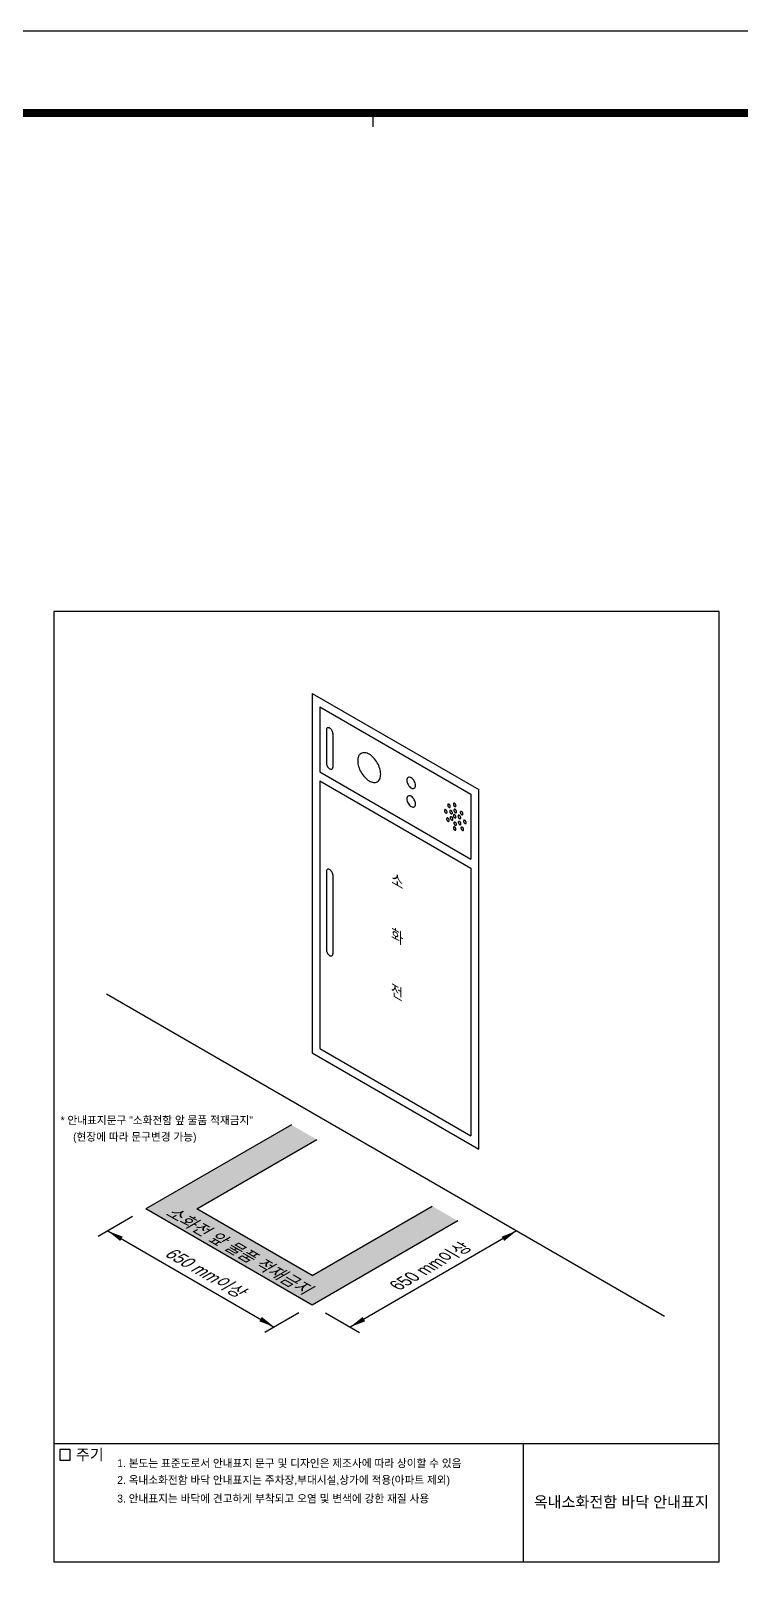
# Model space of a CAD drawing. Header units: millimetres. Extents: x 0 to 42050, y 0 to 29700.
# Drawn here: x 15131 to 24196, y 10021 to 29700 of the extents above; entities that cross this region are included whole.
import ezdxf
from ezdxf.enums import TextEntityAlignment as Align

# ---------------------------------------------------------------- set-up
doc = ezdxf.new("R2010")
doc.units = ezdxf.units.MM
doc.header["$LTSCALE"] = 50
for name, color, linetype in [('DIM', 7, 'Continuous'), ('FON-T', 2, 'Continuous'), ('FONT', 3, 'Continuous'), ('FORM', 4, 'Continuous'), ('PIPE', 3, 'Continuous'), ('PV-451', 7, 'Continuous'), ('TEXT', 2, 'Continuous'), ('XR-SHEET-SHT', 5, 'Continuous')]:
    doc.layers.add(name, color=color, linetype=linetype)
doc.layers.add('XR-SHEET-TEMP', color=171, linetype='Continuous', plot=False)
doc.styles.add('돋움', font='')
doc.styles.get('돋움').set_extended_font_data('Dotum')

# ---------------------------------------------------------------- blocks, each defined once
blk = doc.blocks.new('XR-SHEET')
at = {"layer": 'XR-SHEET-SHT', "color": 5}
blk.add_lwpolyline([(0, 594), (841, 594), (841, 0), (0, 0)], close=True, dxfattribs=at)
at = {"layer": 'XR-SHEET-SHT', "color": 5, "const_width": 2}
blk.add_lwpolyline([(46.5, 573), (819.5, 573), (819.5, 21), (46.5, 21)], close=True, dxfattribs=at)
at = {"layer": 'XR-SHEET-TEMP'}
blk.add_line((390, 573), (390, 569.5), dxfattribs=at)

msp = doc.modelspace()

# ---------------------------------------------------------------- hatches: boundary and pattern name
at = {"layer": 'PV-451'}
h = msp.add_hatch(color=1, dxfattribs=at)
h.dxf.hatch_style = 1
h.paths.add_polyline_path([(20589, 14495), (20261, 14684), (18727, 13798), (17254, 14648), (18788, 15534), (18461, 15723), (16599, 14648), (18727, 13420)])

# ---------------------------------------------------------------- linework, layer by layer
at = {"layer": 'DIM'}
msp.add_line((16097, 17395), (23229, 13277), dxfattribs=at)
at = {"layer": 'FORM'}
for p, q in [((23927, 22281), (15427, 22281)), ((15427, 22281), (15427, 10141)), ((23927, 10141), (23927, 22281)), ((15427, 11652), (23927, 11652)), ((21427, 10141), (21427, 11652)), ((15427, 10141), (23927, 10141)), ((15427, 10141), (23927, 10141)), ((15427, 10141), (23927, 10141))]:
    msp.add_line(p, q, dxfattribs=at)
msp.add_lwpolyline([(15634, 11574), (15501, 11574), (15501, 11441), (15634, 11441)], close=True, dxfattribs=at)
at = {"layer": 'PIPE', "color": 4, "extrusion": (0, -1, -2.22045e-16)}
for p, q in [((18727, 21235), (18727, 16642)), ((18727, 21235), (20855, 20006)), ((18825, 21065), (20756, 19949)), ((18825, 21065), (18825, 20233)), ((18910, 20772), (18910, 20339)), ((18992, 20724), (18992, 20292)), ((18825, 20233), (20756, 19118)), ((18825, 20120), (18825, 16699)), ((18825, 20120), (20756, 19004)), ((20756, 19949), (20756, 19118)), ((20854, 20006), (20854, 15414)), ((18910, 18963), (18910, 17953)), ((18992, 18916), (18992, 17906)), ((20756, 19004), (20756, 15584)), ((18727, 16642), (20855, 15413)), ((18825, 16699), (20756, 15584))]:
    msp.add_line(p, q, dxfattribs=at)
at = {"layer": 'PIPE', "color": 4}
for points in [[(18992, 20724, 0.067276), (18987, 20745, 0.057314), (18977, 20765, 0.060032), (18963, 20782, 0.077157), (18947, 20793, 0.11709), (18932, 20797, 0.166758), (18919, 20793, 0.147706), (18911, 20781, 0.058166), (18910, 20772)], [(18910, 20339, 0.067276), (18914, 20319, 0.057314), (18924, 20298, 0.060032), (18938, 20281, 0.077157), (18954, 20270, 0.11709), (18970, 20266, 0.166758), (18982, 20271, 0.147706), (18990, 20282, 0.058166), (18992, 20292)], [(18992, 18916, 0.067276), (18987, 18937, 0.057314), (18977, 18957, 0.060032), (18963, 18974, 0.077157), (18947, 18985, 0.11709), (18932, 18989, 0.166758), (18919, 18984, 0.147706), (18911, 18973, 0.058166), (18910, 18963)], [(18910, 17953, 0.067276), (18914, 17933, 0.057314), (18924, 17913, 0.060032), (18938, 17896, 0.077157), (18954, 17884, 0.11709), (18970, 17881, 0.166758), (18982, 17885, 0.147706), (18990, 17897, 0.058166), (18992, 17906)]]:
    msp.add_lwpolyline(points, format="xyb", dxfattribs=at)
at = {"layer": 'PIPE', "color": 4, "flags": 128}
for points in [[(19602, 20203, 0.071701), (19591, 20274, 0.058354), (19559, 20348, 0.058354), (19511, 20412, 0.071701), (19455, 20458, 0.10581), (19399, 20477, 0.158715), (19351, 20468, 0.158715), (19319, 20431, 0.10581), (19308, 20373, 0.071701), (19319, 20301, 0.058354), (19351, 20228, 0.058354), (19399, 20163, 0.071701), (19455, 20118, 0.10581), (19511, 20098, 0.158715), (19559, 20107, 0.158715), (19591, 20144, 0.10581)], [(20048, 20059, 0.071701), (20044, 20087, 0.058354), (20032, 20115, 0.058354), (20014, 20140, 0.071701), (19992, 20157, 0.10581), (19970, 20165, 0.158715), (19952, 20161, 0.158715), (19940, 20147, 0.10581), (19935, 20125, 0.071701), (19940, 20097, 0.058354), (19952, 20069, 0.058354), (19970, 20044, 0.071701), (19992, 20027, 0.10581), (20014, 20019, 0.158715), (20032, 20023, 0.158715), (20044, 20037, 0.10581)], [(20048, 19822, 0.071701), (20044, 19849, 0.058354), (20032, 19877, 0.058354), (20014, 19902, 0.071701), (19992, 19920, 0.10581), (19970, 19927, 0.158715), (19952, 19924, 0.158715), (19940, 19909, 0.10581), (19935, 19887, 0.071701), (19940, 19860, 0.058354), (19952, 19831, 0.058354), (19970, 19807, 0.071701), (19992, 19789, 0.10581), (20014, 19782, 0.158715), (20032, 19785, 0.158715), (20044, 19799, 0.10581)], [(20450, 19718, 0.071701), (20449, 19726, 0.058354), (20445, 19735, 0.058354), (20439, 19742, 0.071701), (20433, 19748, 0.10581), (20426, 19750, 0.158715), (20421, 19749, 0.158715), (20417, 19745, 0.10581), (20416, 19738, 0.071701), (20417, 19729, 0.058354), (20421, 19721, 0.058354), (20426, 19713, 0.071701), (20433, 19708, 0.10581), (20439, 19706, 0.158715), (20445, 19707, 0.158715), (20449, 19711, 0.10581)], [(20492, 19789, 0.071701), (20490, 19798, 0.058354), (20487, 19806, 0.058354), (20481, 19814, 0.071701), (20475, 19819, 0.10581), (20468, 19821, 0.158715), (20463, 19820, 0.158715), (20459, 19816, 0.10581), (20458, 19809, 0.071701), (20459, 19801, 0.058354), (20463, 19792, 0.058354), (20468, 19785, 0.071701), (20475, 19780, 0.10581), (20481, 19777, 0.158715), (20487, 19778, 0.158715), (20490, 19783, 0.10581)], [(20518, 19709, 0.071701), (20517, 19717, 0.058354), (20513, 19725, 0.058354), (20508, 19733, 0.071701), (20501, 19738, 0.10581), (20494, 19740, 0.158715), (20489, 19739, 0.158715), (20485, 19735, 0.10581), (20484, 19728, 0.071701), (20485, 19720, 0.058354), (20489, 19711, 0.058354), (20494, 19704, 0.071701), (20501, 19699, 0.10581), (20508, 19696, 0.158715), (20513, 19697, 0.158715), (20517, 19702, 0.10581)], [(20565, 19800, 0.071701), (20563, 19808, 0.058354), (20560, 19817, 0.058354), (20554, 19824, 0.071701), (20548, 19830, 0.10581), (20541, 19832, 0.158715), (20536, 19831, 0.158715), (20532, 19827, 0.10581), (20531, 19820, 0.071701), (20532, 19812, 0.058354), (20536, 19803, 0.058354), (20541, 19796, 0.071701), (20548, 19790, 0.10581), (20554, 19788, 0.158715), (20560, 19789, 0.158715), (20563, 19793, 0.10581)], [(20565, 19656, 0.071701), (20563, 19664, 0.058354), (20560, 19673, 0.058354), (20554, 19680, 0.071701), (20548, 19685, 0.10581), (20541, 19688, 0.158715), (20536, 19686, 0.158715), (20532, 19682, 0.10581), (20531, 19675, 0.071701), (20532, 19667, 0.058354), (20536, 19659, 0.058354), (20541, 19651, 0.071701), (20548, 19646, 0.10581), (20554, 19644, 0.158715), (20560, 19645, 0.158715), (20563, 19649, 0.10581)], [(20572, 19722, 0.071701), (20571, 19731, 0.058354), (20567, 19739, 0.058354), (20561, 19747, 0.071701), (20555, 19752, 0.10581), (20548, 19754, 0.158715), (20543, 19753, 0.158715), (20539, 19749, 0.10581), (20538, 19742, 0.071701), (20539, 19734, 0.058354), (20543, 19725, 0.058354), (20548, 19718, 0.071701), (20555, 19712, 0.10581), (20561, 19710, 0.158715), (20567, 19711, 0.158715), (20571, 19715, 0.10581)], [(20653, 19696, 0.071701), (20652, 19704, 0.058354), (20648, 19713, 0.058354), (20643, 19720, 0.071701), (20636, 19726, 0.10581), (20630, 19728, 0.158715), (20624, 19727, 0.158715), (20620, 19723, 0.10581), (20619, 19716, 0.071701), (20620, 19708, 0.058354), (20624, 19699, 0.058354), (20630, 19692, 0.071701), (20636, 19686, 0.10581), (20643, 19684, 0.158715), (20648, 19685, 0.158715), (20652, 19689, 0.10581)], [(20479, 19612, 0.071701), (20477, 19620, 0.058354), (20474, 19629, 0.058354), (20468, 19636, 0.071701), (20461, 19641, 0.10581), (20455, 19644, 0.158715), (20449, 19643, 0.158715), (20446, 19638, 0.10581), (20444, 19632, 0.071701), (20446, 19623, 0.058354), (20449, 19615, 0.058354), (20455, 19607, 0.071701), (20461, 19602, 0.10581), (20468, 19600, 0.158715), (20474, 19601, 0.158715), (20477, 19605, 0.10581)], [(20525, 19628, 0.071701), (20524, 19636, 0.058354), (20520, 19645, 0.058354), (20515, 19652, 0.071701), (20508, 19657, 0.10581), (20502, 19660, 0.158715), (20496, 19658, 0.158715), (20492, 19654, 0.10581), (20491, 19647, 0.071701), (20492, 19639, 0.058354), (20496, 19631, 0.058354), (20502, 19623, 0.071701), (20508, 19618, 0.10581), (20515, 19616, 0.158715), (20520, 19617, 0.158715), (20524, 19621, 0.10581)], [(20565, 19498, 0.071701), (20563, 19507, 0.058354), (20560, 19515, 0.058354), (20554, 19523, 0.071701), (20548, 19528, 0.10581), (20541, 19530, 0.158715), (20536, 19529, 0.158715), (20532, 19525, 0.10581), (20531, 19518, 0.071701), (20532, 19510, 0.058354), (20536, 19501, 0.058354), (20541, 19494, 0.071701), (20548, 19488, 0.10581), (20554, 19486, 0.158715), (20560, 19487, 0.158715), (20563, 19491, 0.10581)], [(20571, 19561, 0.071701), (20569, 19569, 0.058354), (20566, 19577, 0.058354), (20560, 19585, 0.071701), (20554, 19590, 0.10581), (20547, 19592, 0.158715), (20542, 19591, 0.158715), (20538, 19587, 0.10581), (20537, 19580, 0.071701), (20538, 19572, 0.058354), (20542, 19563, 0.058354), (20547, 19556, 0.071701), (20554, 19551, 0.10581), (20560, 19548, 0.158715), (20566, 19550, 0.158715), (20569, 19554, 0.10581)], [(20625, 19646, 0.071701), (20623, 19654, 0.058354), (20620, 19663, 0.058354), (20614, 19670, 0.071701), (20608, 19676, 0.10581), (20601, 19678, 0.158715), (20595, 19677, 0.158715), (20592, 19673, 0.10581), (20590, 19666, 0.071701), (20592, 19657, 0.058354), (20595, 19649, 0.058354), (20601, 19641, 0.071701), (20608, 19636, 0.10581), (20614, 19634, 0.158715), (20620, 19635, 0.158715), (20623, 19639, 0.10581)], [(20628, 19568, 0.071701), (20627, 19577, 0.058354), (20623, 19585, 0.058354), (20618, 19593, 0.071701), (20611, 19598, 0.10581), (20605, 19600, 0.158715), (20599, 19599, 0.158715), (20595, 19595, 0.10581), (20594, 19588, 0.071701), (20595, 19580, 0.058354), (20599, 19571, 0.058354), (20605, 19564, 0.071701), (20611, 19558, 0.10581), (20618, 19556, 0.158715), (20623, 19557, 0.158715), (20627, 19561, 0.10581)], [(20662, 19496, 0.071701), (20660, 19504, 0.058354), (20657, 19513, 0.058354), (20651, 19520, 0.071701), (20645, 19526, 0.10581), (20638, 19528, 0.158715), (20633, 19527, 0.158715), (20629, 19523, 0.10581), (20628, 19516, 0.071701), (20629, 19507, 0.058354), (20633, 19499, 0.058354), (20638, 19491, 0.071701), (20645, 19486, 0.10581), (20651, 19484, 0.158715), (20657, 19485, 0.158715), (20660, 19489, 0.10581)], [(20695, 19583, 0.071701), (20694, 19592, 0.058354), (20690, 19600, 0.058354), (20685, 19608, 0.071701), (20678, 19613, 0.10581), (20672, 19615, 0.158715), (20666, 19614, 0.158715), (20662, 19610, 0.10581), (20661, 19603, 0.071701), (20662, 19595, 0.058354), (20666, 19586, 0.058354), (20672, 19579, 0.071701), (20678, 19573, 0.10581), (20685, 19571, 0.158715), (20690, 19572, 0.158715), (20694, 19577, 0.10581)]]:
    msp.add_lwpolyline(points, format="xyb", close=True, dxfattribs=at)
at = {"layer": 'PV-451', "color": 1}
for p, q in [((18461, 15723), (16599, 14648)), ((17254, 14648), (18788, 15534)), ((18727, 13420), (16599, 14648)), ((18727, 13798), (17254, 14648)), ((18727, 13798), (20261, 14684)), ((16429, 14550), (15993, 14298)), ((16114, 14368), (18242, 13140)), ((20589, 14495), (18727, 13420)), ((21339, 14368), (19211, 13140)), ((18556, 13321), (18121, 13070)), ((18897, 13321), (19333, 13070))]:
    msp.add_line(p, q, dxfattribs=at)
for points in [[(16114, 14368, 0, 64.4, 0), (16289, 14267, 64.4, 64.4, 0)], [(21339, 14368, 0, 64.4, 0), (21164, 14267, 64.4, 64.4, 0)], [(18242, 13140, 0, 64.4, 0), (18067, 13241, 64.4, 64.4, 0)], [(19211, 13140, 0, 64.4, 0), (19387, 13241, 64.4, 64.4, 0)]]:
    msp.add_lwpolyline(points, format="xyseb", dxfattribs=at)

# ---------------------------------------------------------------- block references
at = {"xscale": 50, "yscale": 50, "zscale": 50}
msp.add_blockref('XR-SHEET', (0, 0), dxfattribs=at)

# ---------------------------------------------------------------- texts
at = {"layer": 'FON-T', "color": 0, "style": '돋움', "oblique": 30}
msp.add_text('소화전 앞 물품 적재금지', height=151.2, rotation=330, dxfattribs=at).set_placement((17774, 14128), align=Align.MIDDLE)
at = {"layer": 'FON-T', "color": 3, "style": '돋움'}
for rotation, oblique, p in [(30, 330, (20275, 13943)), (330, 30, (17342, 13849))]:
    msp.add_text('650 mm이상', height=151.2, rotation=rotation, dxfattribs=dict(at, oblique=oblique)).set_placement(p, align=Align.MIDDLE)
at = {"layer": 'FONT', "color": 6, "extrusion": (-0.707107, -0.408248, 0.57735), "style": '돋움'}
for s, p in [('소', (-6425, 13630, -22818)), ('화', (-5813, 13014, -22818)), ('전', (-5197, 12391, -22818))]:
    msp.add_text(s, height=176, rotation=45, dxfattribs=at).set_placement(p)
at = {"layer": 'FONT', "style": '돋움'}
for s, p in [(' * 안내표지문구 "소화전함 앞 물품 적재금지"', (15475, 15732)), ('(현장에 따라 문구변경 가능)', (15672, 15520)), ('1. 본도는 표준도로서 안내표지 문구 및 디자인은 제조사에 따라 상이할 수 있음 ', (16236, 11350)), ('2. 옥내소화전함 바닥 안내표지는 주차장,부대시설,상가에 적용(아파트 제외)', (16236, 11136)), ('3. 안내표지는 바닥에 견고하게 부착되고 오염 및 변색에 강한 재질 사용 ', (16236, 10898))]:
    msp.add_text(s, height=100, dxfattribs=at).set_placement(p)
at = {"layer": 'TEXT', "color": 4, "linetype": 'Continuous', "style": '돋움'}
msp.add_text('주기', height=141.8, dxfattribs=at).set_placement((15707, 11439))
at = {"layer": 'TEXT', "color": 6, "linetype": 'Continuous', "style": '돋움'}
msp.add_text('옥내소화전함 바닥 안내표지', height=141.75, dxfattribs=at).set_placement((22677, 10835), align=Align.CENTER)

doc.saveas('drawing.dxf')
